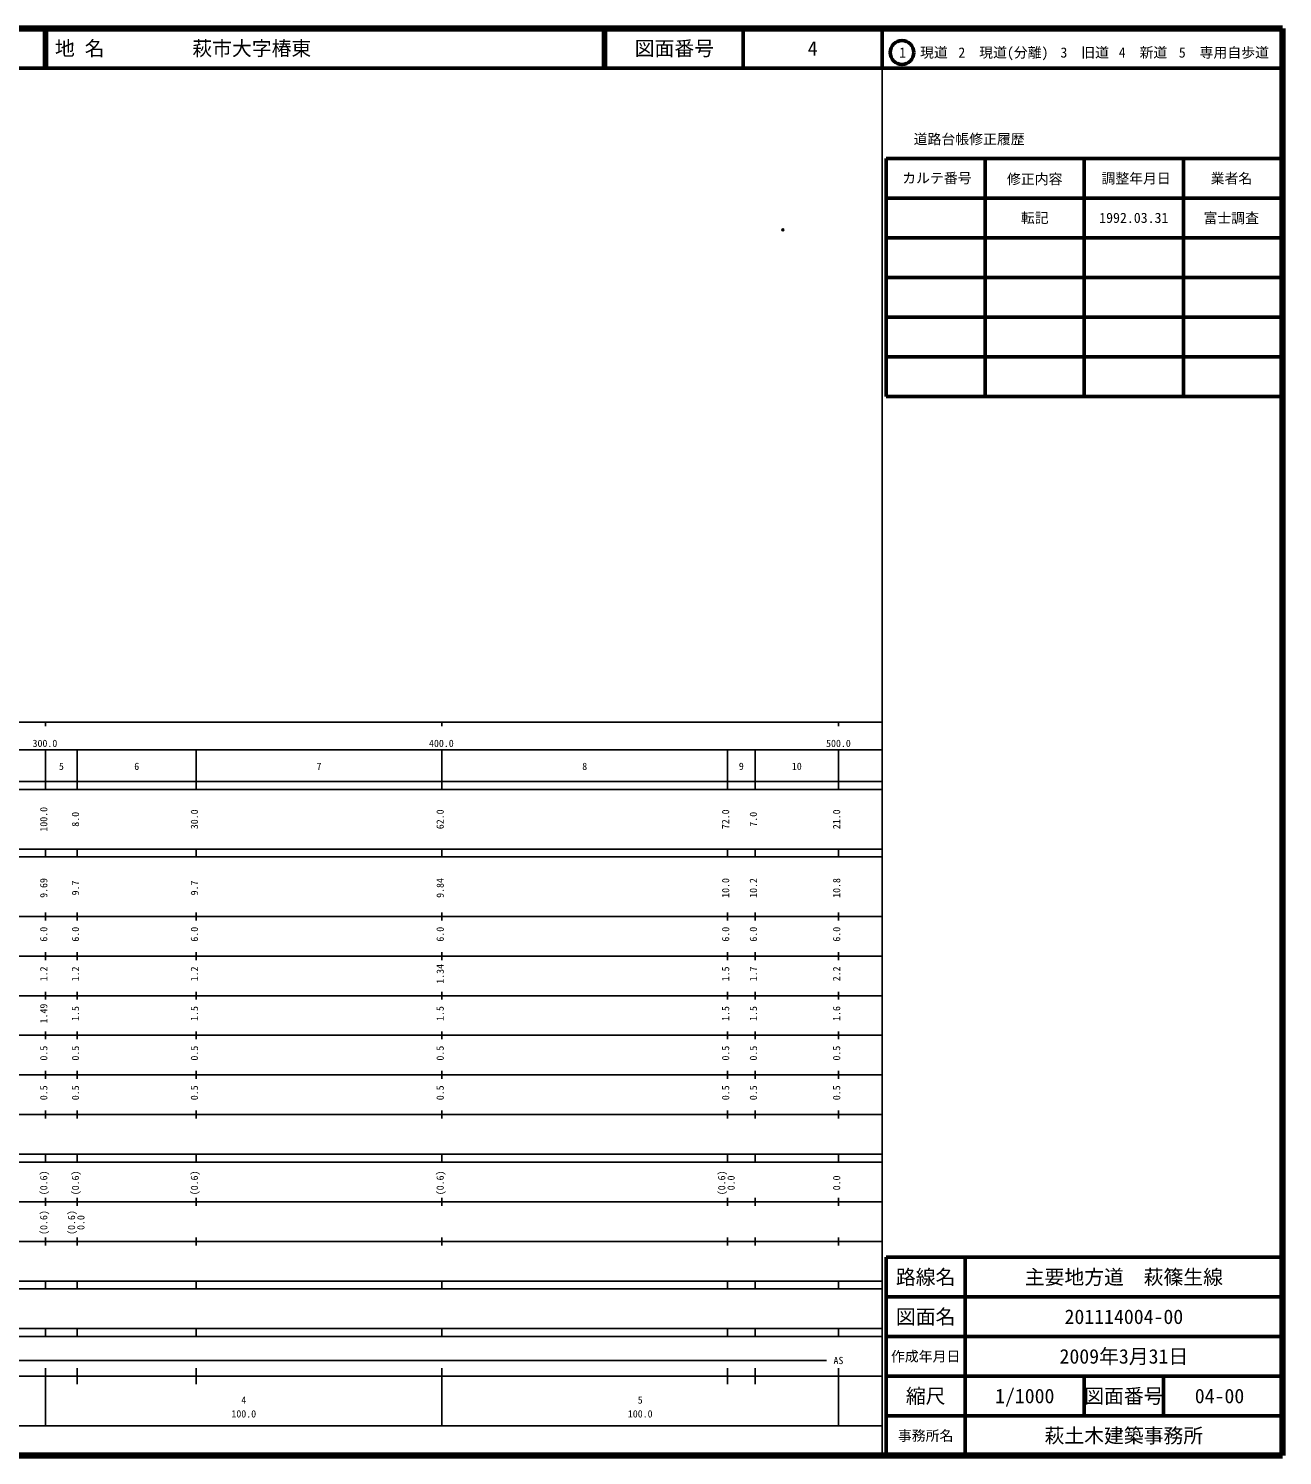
# Model space of a CAD drawing. Units: millimetres on the paper. Extents: x 40 to 680, y 20 to 380.
# Drawn here: x 363.7 to 680, y 20 to 380 of the extents above; entities that cross this region are included whole.
import ezdxf
from ezdxf.enums import TextEntityAlignment as Align

# ---------------------------------------------------------------- set-up
doc = ezdxf.new("R2010")
doc.units = ezdxf.units.MM
doc.header["$PDMODE"] = 32
doc.header["$PDSIZE"] = 0.5
doc.layers.add('M-OTRS', color=6, linetype='Continuous')
doc.layers.add('M-TTL-TXT', color=7, linetype='Continuous')
for name, color, linetype, lineweight in [('M-TTL', 2, 'Continuous', 140), ('M-TTL-BAND', 7, 'Continuous', 25), ('M-TTL-FRAM', 2, 'Continuous', 50), ('M-TTL-LINE', 7, 'Continuous', 50)]:
    doc.layers.add(name, color=color, linetype=linetype, lineweight=lineweight)
doc.styles.add('ＭＳ ゴシック', font='')
doc.styles.get('ＭＳ ゴシック').set_extended_font_data('MS Gothic')

msp = doc.modelspace()

# ---------------------------------------------------------------- linework, layer by layer
at = {"layer": 'M-OTRS'}
msp.add_point((553.991, 329.206), dxfattribs=at)
at = {"layer": 'M-TTL'}
for p, q in [((680, 380), (40, 380)), ((680, 20), (680, 380)), ((40, 20), (680, 20))]:
    msp.add_line(p, q, dxfattribs=at)
at = {"layer": 'M-TTL-BAND'}
for p, q in [((579, 20), (579, 370)), ((40, 205), (579, 205)), ((368, 205), (368, 204)), ((468, 205), (468, 204)), ((568, 205), (568, 204)), ((68, 198), (579, 198)), ((368, 188), (368, 198)), ((376, 188), (376, 198)), ((406, 188), (406, 198)), ((468, 188), (468, 198)), ((540, 188), (540, 198)), ((547, 188), (547, 198)), ((568, 188), (568, 198)), ((40, 190), (579, 190)), ((40, 188), (579, 188)), ((40, 173), (579, 173)), ((368, 171), (368, 173)), ((376, 171), (376, 173)), ((406, 171), (406, 173)), ((468, 171), (468, 173)), ((540, 171), (540, 173)), ((547, 171), (547, 173)), ((568, 171), (568, 173)), ((40, 171), (579, 171)), ((40, 156), (579, 156)), ((368, 155), (368, 157)), ((376, 155), (376, 157)), ((406, 155), (406, 157)), ((468, 155), (468, 157)), ((540, 155), (540, 157)), ((547, 155), (547, 157)), ((568, 155), (568, 157)), ((46, 146), (579, 146)), ((368, 145), (368, 147)), ((376, 145), (376, 147)), ((406, 145), (406, 147)), ((468, 145), (468, 147)), ((540, 145), (540, 147)), ((547, 145), (547, 147)), ((568, 145), (568, 147)), ((368, 135), (368, 137)), ((376, 135), (376, 137)), ((406, 135), (406, 137)), ((468, 135), (468, 137)), ((540, 135), (540, 137)), ((547, 135), (547, 137)), ((568, 135), (568, 137)), ((52, 136), (579, 136)), ((46, 126), (579, 126)), ((368, 125), (368, 127)), ((376, 125), (376, 127)), ((406, 125), (406, 127)), ((468, 125), (468, 127)), ((540, 125), (540, 127)), ((547, 125), (547, 127)), ((568, 125), (568, 127)), ((52, 116), (579, 116)), ((368, 115), (368, 117)), ((376, 115), (376, 117)), ((406, 115), (406, 117)), ((468, 115), (468, 117)), ((540, 115), (540, 117)), ((547, 115), (547, 117)), ((568, 115), (568, 117)), ((46, 106), (579, 106)), ((368, 105), (368, 107)), ((376, 105), (376, 107)), ((406, 105), (406, 107)), ((468, 105), (468, 107)), ((540, 105), (540, 107)), ((547, 105), (547, 107)), ((568, 105), (568, 107)), ((40, 96), (579, 96)), ((40, 94), (579, 94)), ((368, 94), (368, 96)), ((376, 94), (376, 96)), ((406, 94), (406, 96)), ((468, 94), (468, 96)), ((540, 94), (540, 96)), ((547, 94), (547, 96)), ((568, 94), (568, 96)), ((49, 84), (579, 84)), ((368, 83), (368, 85)), ((376, 83), (376, 85)), ((406, 83), (406, 85)), ((468, 83), (468, 85)), ((540, 83), (540, 85)), ((547, 83), (547, 85)), ((568, 83), (568, 85)), ((40, 74), (579, 74)), ((368, 73), (368, 75)), ((376, 73), (376, 75)), ((406, 73), (406, 75)), ((468, 73), (468, 75)), ((540, 73), (540, 75)), ((547, 73), (547, 75)), ((568, 73), (568, 75)), ((40, 64), (579, 64)), ((40, 62), (579, 62)), ((368, 62), (368, 64)), ((376, 62), (376, 64)), ((406, 62), (406, 64)), ((468, 62), (468, 64)), ((540, 62), (540, 64)), ((547, 62), (547, 64)), ((568, 62), (568, 64)), ((40, 52), (579, 52)), ((368, 50), (368, 52)), ((376, 50), (376, 52)), ((406, 50), (406, 52)), ((468, 50), (468, 52)), ((540, 50), (540, 52)), ((547, 50), (547, 52)), ((568, 50), (568, 52)), ((40, 50), (579, 50)), ((71, 44), (565, 44)), ((40, 40), (579, 40)), ((368, 27.5), (368, 42)), ((376, 38), (376, 42)), ((406, 38), (406, 42)), ((468, 27.5), (468, 42)), ((540, 38), (540, 42)), ((547, 38), (547, 42)), ((568, 27.5), (568, 42)), ((68, 27.5), (579, 27.5))]:
    msp.add_line(p, q, dxfattribs=at)
at = {"layer": 'M-TTL-FRAM'}
for p, q in [((580, 347.197), (580, 287.197)), ((580, 347.197), (680, 347.197)), ((580, 287.197), (680, 287.197)), ((680, 70), (580, 70)), ((580, 70), (580, 20))]:
    msp.add_line(p, q, dxfattribs=at)
at = {"layer": 'M-TTL-LINE'}
for p, q in [((367.75, 380), (367.75, 370)), ((368.25, 380), (368.25, 370)), ((508.747, 380), (508.747, 370)), ((509.247, 380), (509.247, 370)), ((543.997, 380), (543.997, 370)), ((579, 380), (579, 370)), ((40, 370), (680, 370)), ((605, 347.197), (605, 287.197)), ((630, 347.197), (630, 287.197)), ((655, 347.197), (655, 287.197)), ((580, 337.197), (680, 337.197)), ((580, 327.197), (680, 327.197)), ((580, 317.197), (680, 317.197)), ((580, 307.197), (680, 307.197)), ((580, 297.197), (680, 297.197)), ((600, 70), (600, 20)), ((680, 60), (580, 60)), ((680, 50), (580, 50)), ((680, 40), (580, 40)), ((630, 40), (630, 30)), ((650, 40), (650, 30)), ((680, 30), (580, 30))]:
    msp.add_line(p, q, dxfattribs=at)
msp.add_circle((584.031, 373.958), 3, dxfattribs=at)

# ---------------------------------------------------------------- texts
at = {"layer": 'M-TTL-BAND', "style": 'ＭＳ ゴシック'}
for s, p in [('300.0', (367.844, 198.195)), ('400.0', (467.844, 198.195)), ('500.0', (568, 198.195)), ('5', (372, 192.405)), ('6', (391, 192.405)), ('7', (437, 192.405)), ('8', (504, 192.405)), ('9', (543.5, 192.405)), ('10', (557.5, 192.405)), ('AS', (568, 42.5)), ('4', (418, 32.523)), ('5', (518, 32.523)), ('100.0', (418, 29.033)), ('100.0', (518, 29.033))]:
    msp.add_text(s, height=1.833, dxfattribs=at).set_placement(p, align=Align.BOTTOM_CENTER)
for s, p in [('100.0', (369, 180.5)), ('8.0', (377, 180.5)), ('30.0', (407, 180.5)), ('62.0', (469, 180.5)), ('72.0', (541, 180.5)), ('7.0', (548, 180.5)), ('21.0', (569, 180.5)), ('9.69', (369, 163.174)), ('9.7', (377, 163.174)), ('9.7', (407, 163.174)), ('9.84', (469, 163.174)), ('10.0', (541, 163.174)), ('10.2', (548, 163.174)), ('10.8', (569, 163.174)), ('6.0', (369, 151.5)), ('6.0', (377, 151.5)), ('6.0', (407, 151.5)), ('6.0', (469, 151.5)), ('6.0', (541, 151.5)), ('6.0', (548, 151.5)), ('6.0', (569, 151.5)), ('1.2', (369, 141.5)), ('1.2', (377, 141.5)), ('1.2', (407, 141.5)), ('1.34', (469, 141.5)), ('1.5', (541, 141.5)), ('1.7', (548, 141.5)), ('2.2', (569, 141.5)), ('1.49', (369, 131.5)), ('1.5', (377, 131.5)), ('1.5', (407, 131.5)), ('1.5', (469, 131.5)), ('1.5', (541, 131.5)), ('1.5', (548, 131.5)), ('1.6', (569, 131.5)), ('0.5', (369, 121.5)), ('0.5', (377, 121.5)), ('0.5', (407, 121.5)), ('0.5', (469, 121.5)), ('0.5', (541, 121.5)), ('0.5', (548, 121.5)), ('0.5', (569, 121.5)), ('0.5', (369, 111.5)), ('0.5', (377, 111.5)), ('0.5', (407, 111.5)), ('0.5', (469, 111.5)), ('0.5', (541, 111.5)), ('0.5', (548, 111.5)), ('0.5', (569, 111.5)), ('(0.6)', (369, 88.764)), ('(0.6)', (377, 88.764)), ('(0.6)', (407, 88.764)), ('(0.6)', (469, 88.764)), ('(0.6)', (540, 88.764)), ('0.0', (542.37, 88.764)), ('0.0', (569, 88.764)), ('(0.6)', (369, 78.764)), ('(0.6)', (376, 78.764)), ('0.0', (378.37, 78.764))]:
    msp.add_text(s, height=1.833, rotation=90, dxfattribs=at).set_placement(p, align=Align.BOTTOM_CENTER)
at = {"layer": 'M-TTL-TXT', "style": 'ＭＳ ゴシック'}
for s, p in [('地 名', (370.38, 375)), ('萩市大字椿東', (405.024, 375))]:
    msp.add_text(s, height=3.666, dxfattribs=at).set_placement(p, align=Align.MIDDLE_LEFT)
for s, height, p in [('図面番号', 3.666, (526.622, 375)), ('4', 3.666, (561.497, 375)), ('1\u3000現道', 2.566, (589.448, 373.958)), ('2\u3000現道(分離)', 2.566, (609.619, 373.958)), ('3\u3000旧道', 2.566, (630.121, 373.958)), ('4\u3000新道', 2.566, (644.824, 373.958)), ('5\u3000専用自歩道', 2.566, (665.228, 373.958)), ('道路台帳修正履歴', 2.566, (600.968, 352.113)), ('カルテ番号', 2.566, (592.839, 342.277)), ('修正内容', 2.566, (617.509, 342.023)), ('調整年月日', 2.566, (643.089, 342.197)), ('業者名', 2.566, (667.134, 342.197)), ('転記', 2.566, (617.5, 332.245)), ('1992.03.31', 2.566, (642.5, 332.245)), ('富士調査', 2.566, (667.077, 332.189)), ('路線名', 3.666, (590, 65)), ('路線名', 3.666, (590, 65)), ('主要地方道\u3000萩篠生線', 3.666, (640, 65)), ('図面名', 3.666, (590, 55)), ('図面名', 3.666, (590, 55)), ('201114004-00', 3.666, (640, 55)), ('2009年3月31日', 3.666, (640, 45)), ('作成年月日', 2.566, (590, 45)), ('作成年月日', 2.566, (590, 45)), ('縮尺', 3.666, (590, 35)), ('縮尺', 3.666, (590, 35)), ('1/1000', 3.666, (615, 35)), ('図面番号', 3.666, (640, 35)), ('図面番号', 3.666, (640, 35)), ('04-00', 3.666, (664.125, 35)), ('事務所名', 2.566, (590, 25)), ('事務所名', 2.566, (590, 25)), ('萩土木建築事務所', 3.666, (640, 25))]:
    msp.add_text(s, height=height, dxfattribs=at).set_placement(p, align=Align.MIDDLE_CENTER)

doc.saveas('drawing.dxf')
